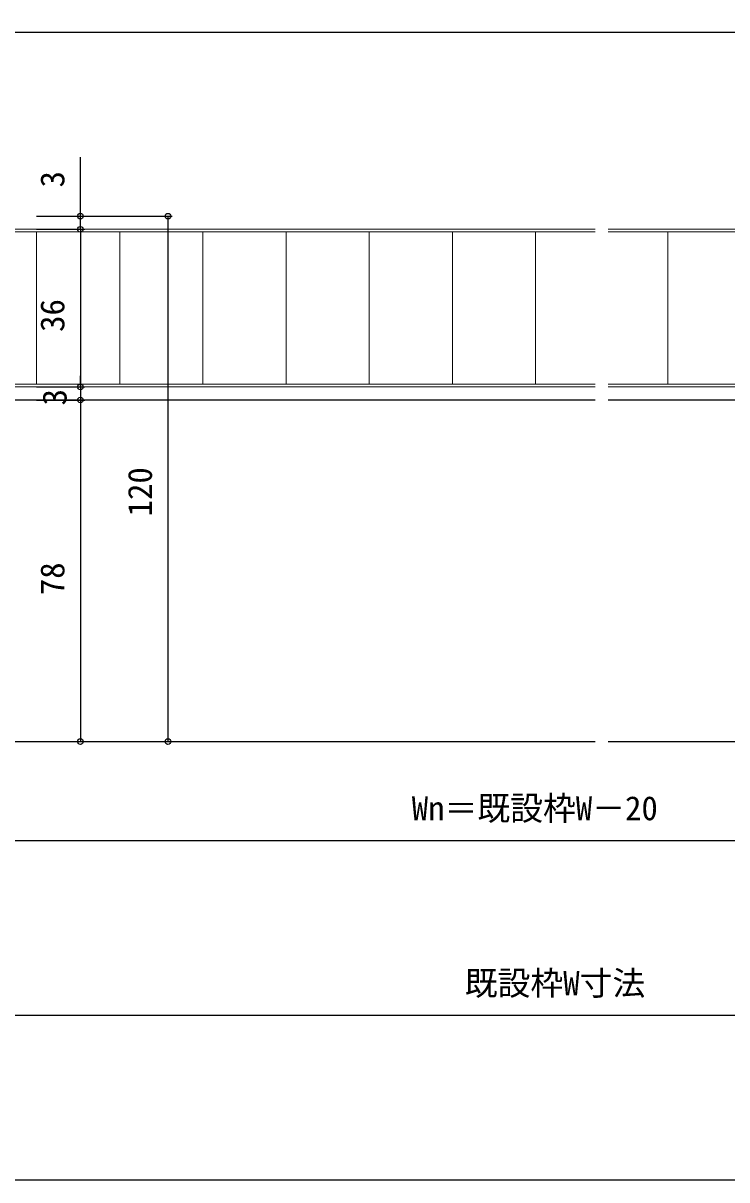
# Model space of a CAD drawing. Units: millimetres, scale not verified. Extents: x -437 to 438, y -281 to 279.
# Drawn here: x 5.5 to 166.3, y -281.2 to -17 of the extents above; entities that cross this region are included whole.
import ezdxf
from ezdxf.enums import TextEntityAlignment as Align

# ---------------------------------------------------------------- set-up
doc = ezdxf.new("R2010")
doc.units = ezdxf.units.MM
doc.header["$LTSCALE"] = 2
for name, color, linetype in [('0-4_YKK_12', 2, 'Continuous'), ('0-7_YKK_D', 6, 'Continuous'), ('0-8_YKK_ZWAK', 7, 'Continuous')]:
    doc.layers.add(name, color=color, linetype=linetype)
doc.layers.add('0-5_YKK_13', color=4, linetype='Continuous', lineweight=18)
doc.styles.add('ＭＳ ゴシック', font='')
doc.styles.get('ＭＳ ゴシック').set_extended_font_data('MS Gothic')

msp = doc.modelspace()

# ---------------------------------------------------------------- linework, layer by layer
at = {"layer": '0-4_YKK_12'}
for p, q in [((136.2, -103.1), (-24.4, -103.1)), ((299.8, -103.1), (139.2, -103.1)), ((-24.4, -181.1), (136.2, -181.1)), ((139.2, -181.1), (299.8, -181.1))]:
    msp.add_line(p, q, dxfattribs=at)
at = {"layer": '0-5_YKK_13'}
for p, q in [((-32.8, -64.1), (136.2, -64.1)), ((8.6, -64.7), (8.6, -99.5)), ((27.6, -64.7), (27.6, -99.5)), ((46.6, -64.7), (46.6, -99.5)), ((65.6, -64.7), (65.6, -99.5)), ((84.6, -64.7), (84.6, -99.5)), ((103.6, -64.7), (103.6, -99.5)), ((122.6, -64.7), (122.6, -99.5)), ((139.2, -64.1), (308.2, -64.1)), ((152.8, -64.7), (152.8, -99.5)), ((-32.8, -100.1), (136.2, -100.1)), ((139.2, -100.1), (308.2, -100.1))]:
    msp.add_line(p, q, dxfattribs=at)
for points in [[(136.2, -64.7), (-33.2, -64.7), (-33.2, -81.3), (-25.8, -81.3)], [(308.2, -81.9), (301.2, -81.9), (301.2, -81.3), (308.6, -81.3), (308.6, -64.7), (139.2, -64.7)], [(136.2, -99.5), (-33.2, -99.5), (-33.2, -82.9), (-25.8, -82.9)], [(308.2, -82.3), (301.2, -82.3), (301.2, -82.9), (308.6, -82.9), (308.6, -99.5), (139.2, -99.5)]]:
    msp.add_lwpolyline(points, dxfattribs=at)
at = {"layer": '0-7_YKK_D'}
for p, q in [((-33.8, -19.1), (309.2, -19.1)), ((18.6, -61.1), (18.6, -47.653)), ((8.6, -61.1), (19.6, -61.1)), ((8.6, -61.1), (39.6, -61.1)), ((18.6, -64.1), (18.6, -61.1)), ((38.6, -61.1), (38.6, -181.1)), ((8.6, -64.1), (19.6, -64.1)), ((8.6, -64.1), (19.6, -64.1)), ((18.6, -64.1), (18.6, -100.1)), ((18.6, -64.1), (18.6, -66.65)), ((18.6, -100.1), (18.6, -97.55)), ((8.6, -100.1), (19.6, -100.1)), ((8.6, -100.1), (19.6, -100.1)), ((18.6, -100.1), (18.6, -103.1)), ((8.6, -103.1), (19.6, -103.1)), ((8.6, -103.1), (19.6, -103.1)), ((18.6, -103.1), (18.6, -105.65)), ((18.6, -103.1), (18.6, -181.1)), ((8.6, -181.1), (19.6, -181.1)), ((8.6, -181.1), (39.6, -181.1)), ((-17.8, -203.7), (293.2, -203.7)), ((303.2, -243.7), (-27.8, -243.7))]:
    msp.add_line(p, q, dxfattribs=at)
for centre in [(18.6, -61.1), (38.6, -61.1), (18.6, -64.1), (18.6, -64.1), (18.6, -100.1), (18.6, -100.1), (18.6, -103.1), (18.6, -103.1), (18.6, -181.1), (38.6, -181.1)]:
    msp.add_circle(centre, 0.637, dxfattribs=at)
at = {"layer": '0-8_YKK_ZWAK'}
msp.add_lwpolyline([(-436.8, -281.2), (438.2, -281.2), (438.2, 243.8)], dxfattribs=at)

# ---------------------------------------------------------------- texts
at = {"layer": '0-7_YKK_D', "style": 'ＭＳ ゴシック'}
for s, p in [('3', (16.6, -54.554)), ('36', (16.6, -87.533)), ('3', (17.1, -104.327)), ('120', (36.6, -129.665)), ('78', (16.6, -147.661))]:
    msp.add_text(s, height=5.499, rotation=90, dxfattribs=at).set_placement(p, align=Align.BOTTOM_LEFT)
for s, p in [('Wn＝既設枠W－20', (94.298, -200.72)), ('既設枠W寸法', (106.4, -240.677))]:
    msp.add_text(s, height=5.499, dxfattribs=at).set_placement(p, align=Align.BOTTOM_LEFT)

doc.saveas('drawing.dxf')
